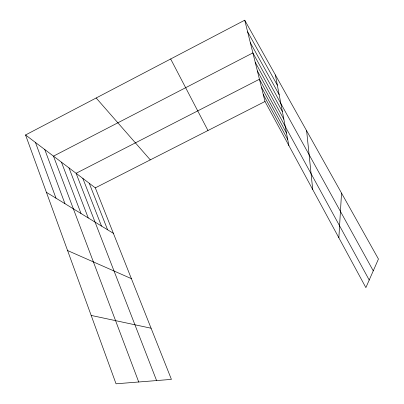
<?xml version="1.0" encoding="UTF-8"?>
<svg xmlns="http://www.w3.org/2000/svg" width="404" height="404" viewBox="0 0 404 404"><rect width="100%" height="100%" fill="white"/><g stroke="black" fill="none" stroke-linecap="round" stroke-linejoin="round"><path stroke-width="0.61" d="M338.855 237.769L341.537 193.122M25.553 134.966L95.309 187.86L171.417 379.386L116.039 383.8L25.553 134.966L244.728 20.2L378.447 259.04L365.873 287.623L264.994 101.485L244.728 20.2M95.309 187.86L264.994 101.485M91.178 315.433L151.086 328.225M67.579 250.536L131.391 278.654M46.41 192.319L113.378 233.33M96.167 97.99L150.283 159.878M247.627 31.83L277.341 85.168M250.339 42.708L279.159 94.662M373.261 270.826L252.879 52.899L53.48 156.141L138.724 381.992M255.197 62.201L282.396 111.615M257.383 70.963L283.845 119.21M369.211 280.028L259.444 79.234L76.098 173.291L156.59 380.568M261.393 87.052L286.502 133.123M263.241 94.46L287.724 139.511M170.665 58.979L207.969 130.512M89.239 183.254L107.595 229.785M82.84 178.406L101.495 226.053M68.978 167.892L88.244 217.933M61.453 162.186L81.022 213.514M44.758 149.525L64.963 203.682M35.466 142.481L55.999 198.192M275.397 74.987L288.875 145.556M306.621 130.755L312.726 189.557"/></g></svg>
